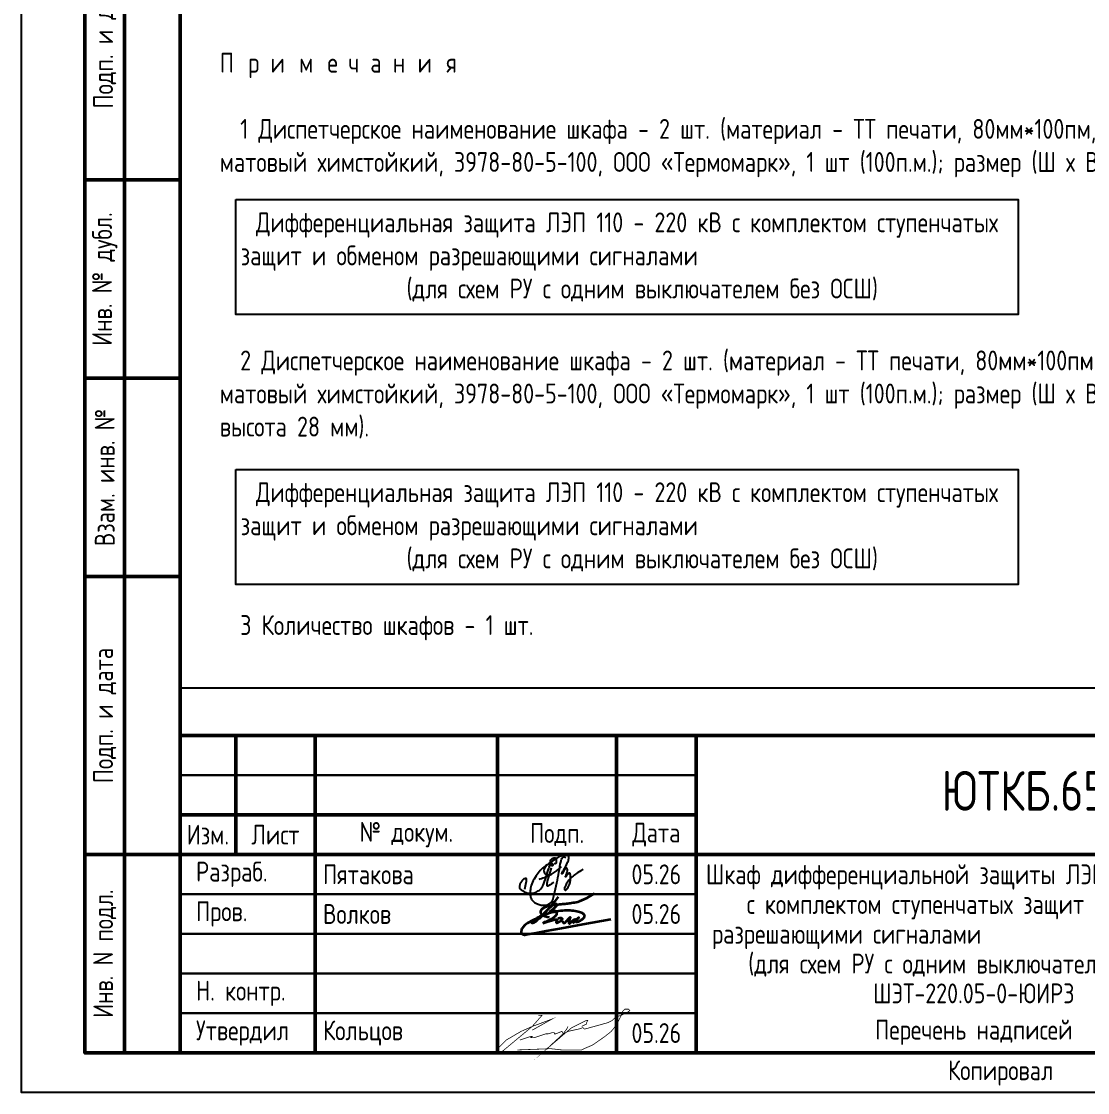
# Model space of a CAD drawing. Header units: millimetres. Extents: x -863 to 2106, y -90 to 586.
# Drawn here: x -630 to -495.7, y 0 to 135 of the extents above; entities that cross this region are included whole.
import ezdxf

# ---------------------------------------------------------------- set-up
doc = ezdxf.new("R2010")
doc.units = ezdxf.units.MM
doc.styles.add('Gost_type_A', font='GOST_0.TTF')

# ---------------------------------------------------------------- blocks, each defined once
blk = doc.blocks.new('Штамп левый нижний')
at = {"lineweight": 50}
for points in [[(-12, 145), (-7, 145), (-7, 110), (-12, 110)], [(-7, 145), (0, 145), (0, 110), (-7, 110)], [(-12, 110), (-7, 110), (-7, 85), (-12, 85)], [(-7, 110), (0, 110), (0, 85), (-7, 85)], [(-12, 85), (-7, 85), (-7, 60), (-12, 60)], [(-7, 85), (0, 85), (0, 60), (-7, 60)], [(-12, 60), (-7, 60), (-7, 25), (-12, 25)], [(-7, 60), (0, 60), (0, 25), (-7, 25)], [(-12, 25), (-7, 25), (-7, 0), (-12, 0)], [(-7, 25), (0, 25), (0, 0), (-7, 0)]]:
    blk.add_lwpolyline(points, close=True, dxfattribs=at)
at = {"char_height": 2.5, "attachment_point": 5, "rotation": 90, "style": 'Gost_type_A'}
for s, insert, width in [('Подп. и дата', (-9.5, 127.5), 35), ('Инв. № дубл.', (-9.5, 97.5), 25), ('Взам. инв. №', (-9.5, 72.5), 25), ('Подп. и дата', (-9.5, 42.5), 35), ('Инв. N подл.', (-9.5, 12.5), 25)]:
    blk.add_mtext(s, dxfattribs=dict(at, insert=insert, width=width))
blk = doc.blocks.new('Формат_А4')
blk.add_lwpolyline([(0, 297), (0, 0), (-210, 0), (-210, 297)], close=True)
at = {"lineweight": 50}
blk.add_lwpolyline([(-190, 292), (-5, 292), (-5, 5), (-190, 5)], close=True, dxfattribs=at)
blk = doc.blocks.new('Штамп большой нижний текстовый')
for points in [[(-185, 40), (-178, 40), (-178, 35), (-185, 35)], [(-178, 40), (-168, 40), (-168, 35), (-178, 35)], [(-168, 40), (-145, 40), (-145, 35), (-168, 35)], [(-145, 40), (-130, 40), (-130, 35), (-145, 35)], [(-130, 40), (-120, 40), (-120, 35), (-130, 35)], [(-185, 35), (-178, 35), (-178, 30), (-185, 30)], [(-178, 35), (-168, 35), (-168, 30), (-178, 30)], [(-168, 35), (-145, 35), (-145, 30), (-168, 30)], [(-145, 35), (-130, 35), (-130, 30), (-145, 30)], [(-130, 35), (-120, 35), (-120, 30), (-130, 30)], [(-185, 25), (-168, 25), (-168, 20), (-185, 20)], [(-168, 25), (-145, 25), (-145, 20), (-168, 20)], [(-145, 25), (-130, 25), (-130, 20), (-145, 20)], [(-130, 25), (-120, 25), (-120, 20), (-130, 20)], [(-185, 20), (-168, 20), (-168, 15), (-185, 15)], [(-168, 20), (-145, 20), (-145, 15), (-168, 15)], [(-145, 20), (-130, 20), (-130, 15), (-145, 15)], [(-130, 20), (-120, 20), (-120, 15), (-130, 15)], [(-185, 15), (-168, 15), (-168, 10), (-185, 10)], [(-168, 15), (-145, 15), (-145, 10), (-168, 10)], [(-145, 15), (-130, 15), (-130, 10), (-145, 10)], [(-130, 15), (-120, 15), (-120, 10), (-130, 10)], [(-185, 10), (-168, 10), (-168, 5), (-185, 5)], [(-168, 10), (-145, 10), (-145, 5), (-168, 5)], [(-145, 10), (-130, 10), (-130, 5), (-145, 5)], [(-130, 10), (-120, 10), (-120, 5), (-130, 5)], [(-185, 5), (-168, 5), (-168, 0), (-185, 0)], [(-168, 5), (-145, 5), (-145, 0), (-168, 0)], [(-145, 5), (-130, 5), (-130, 0), (-145, 0)], [(-130, 5), (-120, 5), (-120, 0), (-130, 0)]]:
    blk.add_lwpolyline(points, close=True)
at = {"lineweight": 50}
for points in [[(-185, 40), (-120, 40), (-120, 30), (-185, 30)], [(-178, 40), (-168, 40), (-168, 30), (-178, 30)], [(-145, 40), (-130, 40), (-130, 30), (-145, 30)], [(-120, 25), (0, 25), (0, 40), (-120, 40)], [(-185, 30), (-178, 30), (-178, 25), (-185, 25)], [(-178, 30), (-168, 30), (-168, 25), (-178, 25)], [(-168, 30), (-145, 30), (-145, 25), (-168, 25)], [(-145, 30), (-130, 30), (-130, 25), (-145, 25)], [(-130, 30), (-120, 30), (-120, 25), (-130, 25)], [(-185, 25), (-168, 25), (-168, 0), (-185, 0)], [(-168, 25), (-145, 25), (-145, 0), (-168, 0)], [(-145, 25), (-130, 25), (-130, 0), (-145, 0)], [(-130, 25), (-120, 25), (-120, 0), (-130, 0)], [(-120, 25), (-50, 25), (-50, 0), (-120, 0)]]:
    blk.add_lwpolyline(points, close=True, dxfattribs=at)
at = {"char_height": 2.5, "style": 'Gost_type_A'}
for s, insert, width, attachment_point in [('Изм.', (-181.5, 27.5), 7, 5), ('Лист', (-173, 27.5), 10, 5), ('№ докум.', (-156.5, 27.5), 23, 5), ('Подп.', (-137.5, 27.5), 15, 5), ('Дата', (-125, 27.5), 10, 5), ('\\pxl0.8;Разраб.', (-185, 22.5), 17, 4), ('\\pxl0.8;Пров.', (-185, 17.5), 17, 4), ('\\pxl0.8;Н. контр.', (-185, 7.5), 17, 4), ('\\pxl0.8;Утвердил', (-185, 2.5), 17, 4), ('Копировал', (-75, -2.53), 13.1202, 6)]:
    blk.add_mtext(s, dxfattribs=dict(at, insert=insert, width=width, attachment_point=attachment_point))
blk = doc.blocks.new('Сотрудник 7_1')
at = {"lineweight": 35}
for points in [[(5.51, 4.62), (4.98, 3.97), (4.54, 3.43), (4.18, 3.01), (3.9, 2.68), (3.67, 2.43), (3.49, 2.24), (3.34, 2.09), (3.21, 1.97), (3.08, 1.86), (2.97, 1.76), (2.86, 1.67), (2.76, 1.6), (2.67, 1.53), (2.59, 1.47), (2.52, 1.42), (2.45, 1.38), (2.4, 1.35), (2.35, 1.33), (2.31, 1.31), (2.28, 1.3), (2.25, 1.3), (2.23, 1.3), (2.21, 1.31), (2.2, 1.31), (2.19, 1.33), (2.18, 1.34), (2.18, 1.36), (2.18, 1.38), (2.18, 1.4), (2.19, 1.42), (2.2, 1.45), (2.22, 1.48), (2.25, 1.51), (2.28, 1.55), (2.32, 1.59), (2.36, 1.63), (2.42, 1.67), (2.49, 1.72), (2.56, 1.78), (2.65, 1.84), (2.75, 1.9), (2.87, 1.97), (2.99, 2.04), (3.12, 2.12), (3.25, 2.21), (3.39, 2.3), (3.53, 2.41), (3.67, 2.52), (3.81, 2.64), (3.94, 2.77), (4.07, 2.9), (4.2, 3.03), (4.32, 3.15), (4.44, 3.27), (4.55, 3.37), (4.65, 3.46), (4.74, 3.54), (4.82, 3.6), (4.9, 3.64), (4.97, 3.68), (5.03, 3.7), (5.08, 3.72), (5.13, 3.73), (5.17, 3.73), (5.21, 3.73), (5.24, 3.73), (5.26, 3.73), (5.28, 3.72), (5.3, 3.71), (5.31, 3.7), (5.32, 3.68), (5.33, 3.66), (5.33, 3.64), (5.32, 3.61), (5.32, 3.58), (5.3, 3.54), (5.28, 3.5), (5.25, 3.46), (5.21, 3.41), (5.16, 3.36), (5.1, 3.3), (5.03, 3.23), (4.96, 3.17), (4.88, 3.1), (4.8, 3.04), (4.72, 2.98), (4.65, 2.92), (4.59, 2.87), (4.53, 2.83), (4.49, 2.8), (4.46, 2.77), (4.43, 2.76), (4.42, 2.75), (4.42, 2.74), (4.43, 2.75), (4.45, 2.75), (4.49, 2.76), (4.53, 2.78), (4.58, 2.8), (4.64, 2.82), (4.7, 2.84), (4.76, 2.85), (4.83, 2.86), (4.89, 2.87), (4.95, 2.88), (5.01, 2.87), (5.06, 2.87), (5.11, 2.85), (5.15, 2.84), (5.19, 2.81), (5.22, 2.78), (5.25, 2.75), (5.27, 2.72), (5.29, 2.68), (5.3, 2.63), (5.3, 2.59), (5.3, 2.54), (5.29, 2.49), (5.27, 2.44), (5.26, 2.38), (5.23, 2.33), (5.2, 2.28), (5.17, 2.22), (5.12, 2.17), (5.07, 2.11), (5, 2.05), (4.92, 1.99), (4.83, 1.93), (4.73, 1.86), (4.6, 1.79), (4.47, 1.72), (4.31, 1.65), (4.15, 1.57), (3.96, 1.49), (3.76, 1.41), (3.54, 1.32)], [(4.39, 2), (4.09, 2.07), (3.85, 2.15), (3.67, 2.21), (3.55, 2.27), (3.46, 2.33), (3.4, 2.39), (3.37, 2.44), (3.35, 2.5), (3.33, 2.55), (3.32, 2.61), (3.31, 2.66), (3.31, 2.72), (3.31, 2.77), (3.32, 2.83), (3.34, 2.89), (3.36, 2.94), (3.39, 2.99), (3.43, 3.05), (3.48, 3.1), (3.54, 3.15), (3.6, 3.2), (3.67, 3.24), (3.74, 3.29), (3.82, 3.33), (3.91, 3.37), (4.01, 3.4), (4.11, 3.44), (4.22, 3.47), (4.34, 3.5), (4.47, 3.53), (4.62, 3.56), (4.77, 3.58), (4.93, 3.61), (5.11, 3.63), (5.29, 3.65), (5.48, 3.67), (5.67, 3.69), (5.85, 3.71), (6.04, 3.72), (6.21, 3.74), (6.38, 3.76), (6.55, 3.77), (6.71, 3.79), (6.86, 3.81), (7.02, 3.83), (7.19, 3.86), (7.36, 3.89), (7.54, 3.92), (7.74, 3.96), (7.95, 4.01), (8.19, 4.09), (8.47, 4.19), (8.78, 4.33), (9.15, 4.51), (9.57, 4.74), (10.05, 5.03)], [(6.04, 1.58), (6.05, 1.53), (6.06, 1.49), (6.06, 1.46), (6.07, 1.43), (6.09, 1.4), (6.1, 1.38), (6.12, 1.36), (6.14, 1.35), (6.16, 1.33), (6.19, 1.33), (6.22, 1.33), (6.25, 1.33), (6.28, 1.33), (6.31, 1.34), (6.34, 1.36), (6.37, 1.38), (6.4, 1.4), (6.43, 1.43), (6.46, 1.46), (6.49, 1.5), (6.52, 1.53), (6.55, 1.57), (6.58, 1.62), (6.62, 1.66), (6.65, 1.71), (6.69, 1.75), (6.73, 1.8), (6.78, 1.84), (6.82, 1.88), (6.85, 1.92), (6.89, 1.95), (6.92, 1.98), (6.95, 2.01), (6.97, 2.03), (6.98, 2.05), (7, 2.06), (7, 2.06), (7.01, 2.06), (7.01, 2.05), (7, 2.03), (7, 2), (6.99, 1.96), (6.97, 1.93), (6.96, 1.88), (6.94, 1.83), (6.93, 1.79), (6.91, 1.74), (6.9, 1.69), (6.89, 1.64), (6.88, 1.6), (6.87, 1.56), (6.86, 1.53), (6.85, 1.49), (6.84, 1.46), (6.84, 1.43), (6.84, 1.41), (6.84, 1.38), (6.84, 1.36), (6.84, 1.35), (6.84, 1.33), (6.84, 1.32), (6.85, 1.31), (6.86, 1.3), (6.86, 1.29), (6.87, 1.29), (6.88, 1.28), (6.89, 1.28), (6.9, 1.27), (6.91, 1.27), (6.92, 1.27), (6.93, 1.28), (6.95, 1.28), (6.96, 1.29), (6.97, 1.29), (6.98, 1.3), (7, 1.32), (7.03, 1.34), (7.06, 1.37), (7.1, 1.41), (7.15, 1.45), (7.21, 1.5), (7.27, 1.56), (7.34, 1.62), (7.41, 1.68), (7.48, 1.73), (7.54, 1.77), (7.58, 1.79), (7.6, 1.79), (7.61, 1.77), (7.59, 1.72), (7.57, 1.67), (7.54, 1.61), (7.5, 1.54), (7.46, 1.48), (7.43, 1.43), (7.41, 1.4), (7.4, 1.38), (7.41, 1.38), (7.42, 1.4), (7.45, 1.43), (7.49, 1.48), (7.54, 1.53), (7.6, 1.59), (7.66, 1.66), (7.73, 1.72), (7.81, 1.79), (7.88, 1.85), (7.95, 1.9), (8.01, 1.95), (8.06, 1.99), (8.09, 2.01), (8.11, 2.02), (8.1, 2.02), (8.07, 1.99), (8.03, 1.96), (7.98, 1.91), (7.92, 1.86), (7.87, 1.81), (7.81, 1.76), (7.76, 1.71), (7.73, 1.67), (7.7, 1.64), (7.68, 1.61), (7.67, 1.58), (7.67, 1.56), (7.67, 1.54), (7.68, 1.53), (7.7, 1.51), (7.71, 1.5), (7.73, 1.49), (7.75, 1.48), (7.77, 1.48), (7.8, 1.47), (7.83, 1.47), (7.87, 1.48), (7.91, 1.48), (7.96, 1.5), (8.01, 1.51), (8.07, 1.53), (8.13, 1.55), (8.19, 1.58), (8.26, 1.62), (8.33, 1.66), (8.4, 1.71), (8.48, 1.76), (8.55, 1.82), (8.63, 1.89), (8.69, 1.95), (8.75, 2.02), (8.79, 2.1), (8.82, 2.17), (8.83, 2.24), (8.81, 2.31), (8.78, 2.37), (8.72, 2.44), (8.65, 2.5), (8.56, 2.56), (8.44, 2.61), (8.31, 2.66), (8.17, 2.71), (8, 2.75), (7.83, 2.78), (7.64, 2.81), (7.44, 2.84), (7.22, 2.86), (7, 2.88), (6.77, 2.88), (6.53, 2.89), (6.29, 2.88), (6.04, 2.87), (5.79, 2.84), (5.52, 2.81), (5.25, 2.77), (4.97, 2.71), (4.68, 2.64), (4.38, 2.55), (4.06, 2.44), (3.74, 2.32), (3.42, 2.2), (3.11, 2.06), (2.8, 1.92), (2.51, 1.78), (2.25, 1.65), (2.01, 1.52), (1.8, 1.4), (1.62, 1.29), (1.47, 1.18), (1.35, 1.09), (1.24, 0.99), (1.15, 0.91), (1.08, 0.82), (1.02, 0.74), (0.97, 0.65), (0.93, 0.57), (0.89, 0.49), (0.86, 0.41), (0.84, 0.34), (0.83, 0.27), (0.82, 0.21), (0.82, 0.15), (0.83, 0.11), (0.84, 0.07), (0.85, 0.04), (0.87, 0.01), (0.89, -0.01), (0.91, -0.03), (0.94, -0.05), (0.97, -0.07), (1, -0.08), (1.03, -0.1), (1.07, -0.11), (1.1, -0.12), (1.13, -0.13), (1.17, -0.14), (1.2, -0.15), (1.24, -0.15), (1.29, -0.15), (1.47, -0.12), (1.9, -0.04), (2.7, 0.1), (3.99, 0.34), (5.91, 0.69), (8.58, 1.18), (12.12, 1.82)], [(3.54, 1.32), (4.17, 1.5), (4.63, 1.63), (4.96, 1.71), (5.17, 1.76), (5.28, 1.77), (5.33, 1.76), (5.34, 1.73), (5.32, 1.7), (5.3, 1.66), (5.28, 1.62), (5.27, 1.58), (5.26, 1.55), (5.25, 1.51), (5.24, 1.48), (5.24, 1.45), (5.24, 1.42), (5.24, 1.4), (5.25, 1.39), (5.26, 1.37), (5.27, 1.36), (5.29, 1.36), (5.31, 1.36), (5.33, 1.36), (5.35, 1.36), (5.39, 1.37), (5.42, 1.38), (5.46, 1.4), (5.49, 1.41), (5.54, 1.43), (5.58, 1.45), (5.62, 1.48), (5.67, 1.51), (5.72, 1.54), (5.76, 1.57), (5.81, 1.61), (5.85, 1.64), (5.89, 1.68), (5.93, 1.72), (5.96, 1.75), (5.99, 1.78), (6, 1.81), (6.02, 1.83), (6.02, 1.86), (6.01, 1.87), (6, 1.89), (5.98, 1.9), (5.95, 1.91), (5.91, 1.92), (5.87, 1.92), (5.81, 1.92), (5.75, 1.92), (5.69, 1.92), (5.63, 1.91), (5.57, 1.9), (5.51, 1.89), (5.46, 1.88)]]:
    blk.add_lwpolyline(points, dxfattribs=at)

msp = doc.modelspace()

# ---------------------------------------------------------------- linework, layer by layer
msp.add_line((-610, 51), (-425, 51))
for points in [[(-603, 112.52), (-504.4, 112.52), (-504.4, 98.02), (-603, 98.02)], [(-603, 78.52), (-504.4, 78.52), (-504.4, 64.02), (-603, 64.02)]]:
    msp.add_lwpolyline(points, close=True)
at = {"const_width": 0.0934}
for points in [[(-564.86, 9.73), (-564.4, 9.73), (-565.64, 8.33), (-566.57, 7.55), (-568.52, 5.93), (-569.64, 5), (-570, 5), (-570, 5.22), (-569.84, 5.68), (-568.91, 6.62), (-567.04, 7.71), (-565.64, 8.33), (-563.15, 9.26), (-565.64, 7.86)], [(-567.2, 6.62), (-566.26, 6.93), (-565.8, 7.09), (-565.64, 7.09), (-565.8, 6.93), (-565.64, 6.93), (-565.33, 6.93), (-563.93, 7.4), (-563.62, 7.4), (-563.15, 7.55), (-562.84, 7.55), (-562.84, 7.4), (-562.68, 7.4), (-561.9, 7.71), (-561.75, 7.4), (-561.13, 7.71), (-559.72, 8.02), (-559.26, 8.18), (-559.1, 8.02), (-558.95, 8.02), (-556.14, 8.8), (-555.52, 9.11), (-555.21, 9.42), (-554.9, 9.58), (-554.43, 9.73), (-553.81, 10.04), (-553.5, 10.2), (-553.34, 10.35), (-553.5, 10.51), (-553.81, 10.51), (-553.96, 10.51), (-554.28, 10.2), (-554.43, 9.73), (-555.05, 8.49), (-555.68, 7.71), (-556.45, 7.09), (-558.01, 6), (-559.1, 5.53), (-559.41, 5.37), (-561.9, 5.37), (-563.31, 5.53), (-567.51, 5.37)], [(-561.13, 8.33), (-561.28, 8.02), (-561.75, 7.4), (-563.77, 5.53), (-560.66, 8.18), (-558.79, 9.11), (-558.63, 9.11), (-558.79, 8.8), (-558.79, 8.64), (-559.41, 8.33)]]:
    msp.add_lwpolyline(points, dxfattribs=at)
for points in [[(-559.23, 28.11), (-559.63, 27.88), (-560.07, 27.62), (-560.63, 27.16), (-561.04, 26.77), (-561.39, 26.21), (-561.55, 25.88), (-561.58, 25.73), (-561.58, 25.6), (-561.54, 25.54), (-561.45, 25.5), (-561.35, 25.54), (-561.27, 25.61), (-560.98, 26.11), (-560.86, 26.35), (-560.86, 26.56), (-560.8, 26.85), (-560.8, 27.17), (-560.8, 27.43), (-560.88, 27.61), (-560.94, 27.66), (-561.02, 27.66), (-561.13, 27.55), (-561.25, 27.42), (-561.35, 27.25), (-561.41, 27.17), (-561.48, 27.17), (-561.38, 27.37), (-561.28, 27.69), (-561.2, 28), (-561.2, 28.19), (-561.3, 28.27), (-561.37, 28.27), (-561.46, 28.18), (-561.56, 28.1), (-561.66, 27.94), (-561.74, 27.77), (-561.81, 27.61), (-561.86, 27.54), (-561.92, 27.6), (-561.85, 27.76), (-561.25, 28.78), (-561.01, 29.35), (-561.01, 29.72), (-561.1, 29.96), (-561.27, 30.07), (-561.69, 29.96), (-562.15, 29.76), (-562.63, 29.5), (-563.58, 28.82), (-564.4, 28.28), (-564.91, 27.67), (-565.4, 26.93), (-565.82, 26.05), (-565.9, 25.44), (-565.9, 24.86), (-565.78, 24.41), (-565.53, 24.09), (-565.28, 23.91), (-564.9, 23.72), (-564.38, 23.59), (-563.73, 23.59), (-563.23, 23.91), (-562.95, 24.43), (-562.59, 26.13), (-562.33, 27.38), (-562.1, 28.93), (-561.9, 29.6), (-561.77, 29.7), (-561.57, 29.7), (-561.39, 29.61)], [(-566.56, 25.61), (-566.34, 26.72), (-566.34, 26.91), (-566.41, 27), (-566.58, 26.94), (-566.68, 26.94), (-566.86, 26.78), (-567.19, 26.35), (-567.24, 26.02), (-567.24, 25.72), (-567.14, 25.61), (-566.7, 25.32), (-566.31, 25.16), (-566, 25.1), (-565.55, 25.1), (-564.99, 25.31), (-564.53, 25.63), (-564.19, 26.23), (-563.77, 27.53), (-563.46, 28.55), (-563.4, 28.71), (-563.32, 28.85), (-563.23, 28.92), (-563.17, 28.92), (-563.05, 28.76), (-563, 28.65), (-563.1, 28.55), (-563.18, 28.55), (-563.29, 28.62), (-563.35, 28.89), (-563.35, 29.05), (-563.35, 29.24), (-563.24, 29.39), (-563.12, 29.49), (-562.93, 29.58), (-562.74, 29.58), (-562.62, 29.51), (-562.62, 29.38), (-562.62, 29.15), (-562.62, 28.89), (-562.7, 28.81), (-562.8, 28.81), (-562.86, 28.87)], [(-564.78, 26.83), (-564.58, 26.95), (-564.13, 27.09), (-563.31, 27.43), (-562.9, 27.69), (-562.33, 28.13), (-562.05, 28.36), (-561.96, 28.5)], [(-563.23, 28.91), (-563.29, 28.97), (-563.54, 28.88), (-563.94, 28.54), (-564.17, 28.17), (-564.17, 27.74), (-564.06, 27.55), (-563.81, 27.43), (-563.43, 27.4)], [(-562.91, 26.45), (-563.37, 26.2), (-563.53, 26.06), (-563.63, 26), (-563.74, 26), (-563.78, 26.07), (-563.78, 26.28), (-563.64, 26.99), (-563.19, 28.3)]]:
    msp.add_open_spline(points, degree=3)

# ---------------------------------------------------------------- block references
at = {"color": 1}
for name, p in [('Формат_А4', (-420, 0)), ('Штамп левый нижний', (-610, 5)), ('Штамп большой нижний текстовый', (-425, 5))]:
    msp.add_blockref(name, p, dxfattribs=at)
msp.add_blockref('Сотрудник 7_1', (-567.86, 20.04))

# ---------------------------------------------------------------- texts
at = {"style": 'Gost_type_A'}
for s, insert, char_height, width, attachment_point in [('\\pxql;{\\T2;\\C0;Примечания\\P\\P\\T1;  1 }Диспетчерское наименование шкафа - 2 шт. (материал - ТТ печати, 80мм*100пм, полиэстер с усиленным адгезивом серебристый матовый химстойкий, 3978-80-5-100, ООО «Термомарк», 1 шт (100п.м.); размер (Ш х В) {\\C6;500мм} х 50мм; рекомендуемый шрифт Arial).\\P\\P\\P\\P\\P\\P  2 Диспетчерское наименование шкафа - {\\C6;2 шт}. (материал - ТТ печати, 80мм*100пм, полиэстер с усиленным адгезивом серебристый матовый химстойкий, 3978-80-5-100, ООО «Термомарк», 1 шт (100п.м.); размер (Ш х В) 375мм х 50мм; рекомендуемый шрифт Arial, высота 28 мм).\\P\\P\\P\\P\\P\\P  3 Количество шкафов - 1 шт.', (-605, 131), 2.5, 175, 1), ('Дифференциальная защита ЛЭП 110 - 220 кВ с комплектом ступенчатых защит и обменом разрешающими сигналами                                    (для схем РУ с одним выключателем без ОСШ) ', (-553.7, 105.27), 2.5, 98.6, 5), ('Дифференциальная защита ЛЭП 110 - 220 кВ с комплектом ступенчатых защит и обменом разрешающими сигналами                                    (для схем РУ с одним выключателем без ОСШ) ', (-553.7, 71.27), 2.5, 98.6, 5), ('ЮТКБ.656463.300-015Д1', (-485, 37.5), 5, 120, 5), ('Пятакова', (-592, 27.5), 2.5, 22, 4), ('05.26', (-550, 27.5), 2.5, 10, 5), ('Волков', (-592, 22.5), 2.5, 22, 4), ('05.26', (-550, 22.5), 2.5, 10, 5), ('Кольцов', (-592, 7.5), 2.5, 22, 4), ('05.26', (-550, 7.5), 2.5, 10, 5), ('Перечень надписей', (-510, 6), 2.5, 70, 8)]:
    msp.add_mtext(s, dxfattribs=dict(at, insert=insert, char_height=char_height, width=width, attachment_point=attachment_point))
at = {"insert": (-510, 20), "char_height": 2.5, "width": 68, "attachment_point": 5, "line_spacing_factor": 0.9, "style": 'Gost_type_A'}
msp.add_mtext('Шкаф дифференциальной защиты ЛЭП 110 - 220 кВ с комплектом ступенчатых защит и обменом разрешающими сигналами                             (для схем РУ с одним выключателем без ОСШ)\\PШЭТ-220.05-0-ЮИРЗ', dxfattribs=at)

doc.saveas('drawing.dxf')
